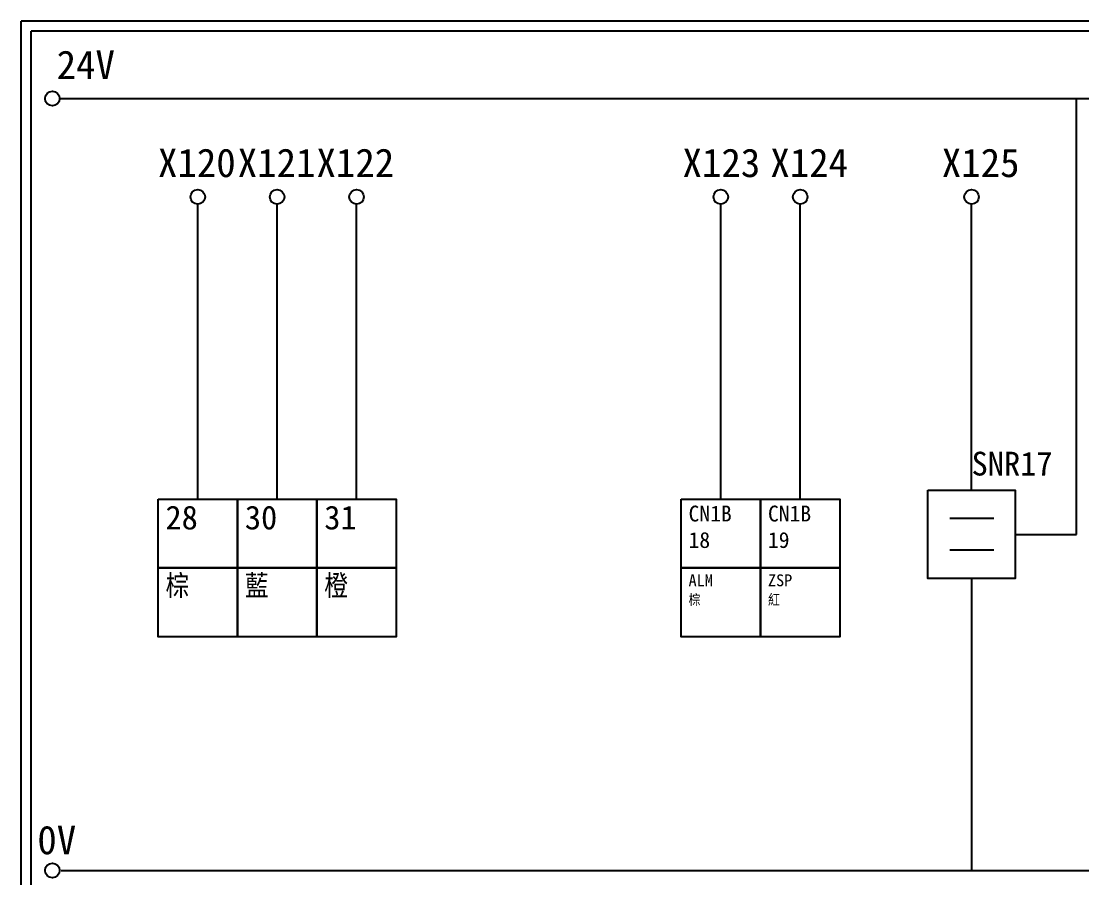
# Model space of a CAD drawing. Extents: x 627 to 914, y 3 to 207.
# Drawn here: x 627.2 to 760.9, y 99 to 207 of the extents above; entities that cross this region are included whole.
import ezdxf

# ---------------------------------------------------------------- set-up
doc = ezdxf.new("R2010")
doc.units = 0
doc.layers.get('0').update_dxf_attribs({"linetype": 'CONTINUOUS'})
doc.layers.add('圖框層', color=7, linetype='CONTINUOUS')
doc.layers.add('標尺寸層', color=3, linetype='CONTINUOUS')
doc.styles.add('STSL', font='KAIU.TTF')

msp = doc.modelspace()

# ---------------------------------------------------------------- linework, layer by layer
for p, q in [((760.22, 142.31), (760.22, 197.22)), ((649.45, 146.73), (649.45, 183.91)), ((659.46, 146.73), (659.46, 183.91)), ((669.47, 146.73), (669.47, 183.91)), ((715.38, 146.73), (715.38, 183.91)), ((725.39, 146.73), (725.39, 183.91)), ((747, 147.89), (747, 183.91)), ((752.51, 142.31), (760.22, 142.31)), ((747, 136.73), (747, 99.96))]:
    msp.add_line(p, q)
for points in [[(741.49, 147.89), (752.51, 147.89), (752.51, 136.73), (741.49, 136.73)], [(644.45, 146.73), (654.46, 146.73), (654.46, 138.07), (644.45, 138.07)], [(654.46, 146.73), (664.47, 146.73), (664.47, 138.07), (654.46, 138.07)], [(664.47, 146.73), (674.48, 146.73), (674.48, 138.07), (664.47, 138.07)], [(710.38, 146.73), (720.39, 146.73), (720.39, 138.07), (710.38, 138.07)], [(720.39, 146.73), (730.4, 146.73), (730.4, 138.07), (720.39, 138.07)], [(644.45, 138.07), (654.46, 138.07), (654.46, 129.4), (644.45, 129.4)], [(654.46, 138.07), (664.47, 138.07), (664.47, 129.4), (654.46, 129.4)], [(664.47, 138.07), (674.48, 138.07), (674.48, 129.4), (664.47, 129.4)], [(710.38, 138.07), (720.39, 138.07), (720.39, 129.4), (710.38, 129.4)], [(720.39, 138.07), (730.4, 138.07), (730.4, 129.4), (720.39, 129.4)]]:
    msp.add_lwpolyline(points, close=True)
at = {"layer": '圖框層', "color": 7}
for p, q in [((914.2, 206.97), (627.2, 206.97)), ((627.2, 3), (627.2, 206.97)), ((912.95, 205.72), (628.45, 205.72)), ((628.45, 4.25), (628.45, 205.72))]:
    msp.add_line(p, q, dxfattribs=at)
at = {"layer": '標尺寸層', "color": 7}
for p, q in [((632.04, 197.22), (909.63, 197.22)), ((744.24, 144.34), (749.81, 144.34)), ((744.24, 140.37), (749.81, 140.37)), ((632.25, 99.96), (910.12, 99.96))]:
    msp.add_line(p, q, dxfattribs=at)
for centre in [(631.12, 197.22), (649.45, 184.83), (659.46, 184.83), (669.47, 184.83), (715.38, 184.83), (725.39, 184.83), (747, 184.83), (631.12, 99.96)]:
    msp.add_circle(centre, 0.92, dxfattribs=at)

# ---------------------------------------------------------------- texts
at = {"width": 8.2913, "attachment_point": 1}
for s, insert, char_height in [('28', (645.38, 145.93), 3), ('30', (655.39, 145.93), 3), ('31', (665.4, 145.93), 3), ('CN1B\\P18', (711.32, 145.93), 2), ('CN1B\\P19', (721.33, 145.93), 2), ('{\\Fromanc,chineset|c136;棕}', (645.38, 137.27), 3), ('{\\Fromanc,chineset|c136;藍}', (655.39, 137.27), 3), ('{\\Fromanc,chineset|c136;橙}', (665.4, 137.27), 3), ('ALM\\P{\\Fromanc,chineset|c136;棕}', (711.32, 137.27), 1.5), ('ZSP\\P{\\Fromanc,chineset|c136;紅}', (721.33, 137.27), 1.5)]:
    msp.add_mtext(s, dxfattribs=dict(at, insert=insert, char_height=char_height))
at = {"layer": '圖框層', "color": 4, "style": 'STSL'}
for s, height, p in [('24V', 3.6, (631.66, 199.68)), ('X120', 3.6, (644.44, 187.33)), ('X121', 3.6, (654.49, 187.33)), ('X122', 3.6, (664.42, 187.33)), ('X123', 3.6, (710.56, 187.33)), ('X124', 3.6, (721.63, 187.33)), ('X125', 3.6, (743.24, 187.33)), ('SNR17', 3, (747, 149.72)), ('0V', 3.6, (629.23, 102))]:
    msp.add_text(s, height=height, dxfattribs=at).set_placement(p)

doc.saveas('drawing.dxf')
